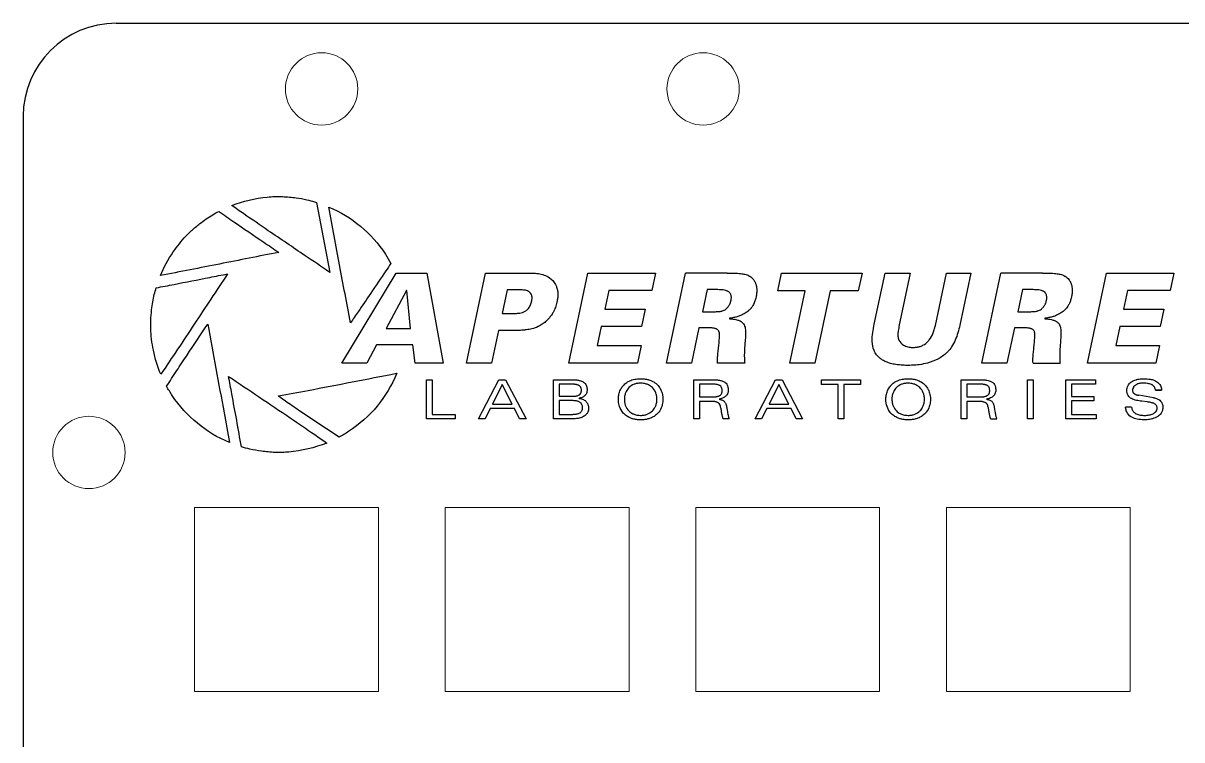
# Model space of a CAD drawing. Header units: inches. Extents: x 0.6 to 13.3, y 0.6 to 15.2.
# Drawn here: x 0.629 to 4.097, y 13.088 to 15.233 of the extents above; entities that cross this region are included whole.
import ezdxf

# ---------------------------------------------------------------- set-up
doc = ezdxf.new("R2010")
doc.units = ezdxf.units.IN
doc.header["$MEASUREMENT"] = 0
for name, color, linetype in [('Layer 1', 10, 'Continuous'), ('Layer_1', 10, 'Continuous'), ('numpad_plate', 10, 'Continuous')]:
    doc.layers.add(name, color=color, linetype=linetype)

msp = doc.modelspace()

# ---------------------------------------------------------------- linework, layer by layer
at = {"color": 7}
for p, q in [((1.5068, 14.6958), (1.5466, 14.487)), ((1.5435, 14.6825), (1.5435, 14.6825)), ((1.1167, 14.596), (1.1328, 14.6119)), ((1.1167, 14.596), (1.1167, 14.596)), ((1.5828, 14.2157), (1.746, 14.4848)), ((1.746, 14.4848), (1.746, 14.4848)), ((1.746, 14.4848), (1.837, 14.4848)), ((1.837, 14.4848), (1.8862, 14.2157)), ((1.9561, 14.2157), (2.0131, 14.4848)), ((2.0131, 14.4848), (2.0131, 14.4848)), ((2.0131, 14.4848), (2.1369, 14.4848)), ((2.2623, 14.2157), (2.3193, 14.4841)), ((2.3193, 14.4841), (2.3193, 14.4841)), ((2.3193, 14.4841), (2.5213, 14.4841)), ((2.5213, 14.4841), (2.5105, 14.4326)), ((2.5544, 14.2157), (2.6114, 14.4848)), ((2.6114, 14.4848), (2.6114, 14.4848)), ((2.7359, 14.4848), (2.6114, 14.4848)), ((2.8874, 14.4315), (2.8986, 14.4848)), ((2.8986, 14.4848), (3.1398, 14.4848)), ((3.1398, 14.4848), (3.1286, 14.4315)), ((3.1761, 14.3316), (3.2089, 14.4848)), ((3.2089, 14.4848), (3.2842, 14.4848)), ((3.2842, 14.4848), (3.2503, 14.3249)), ((3.2842, 14.4848), (3.2842, 14.4848)), ((3.3591, 14.3275), (3.3923, 14.4848)), ((3.3923, 14.4848), (3.465, 14.4848)), ((3.465, 14.4848), (3.4322, 14.329)), ((3.4983, 14.2157), (3.5554, 14.4848)), ((3.5554, 14.4848), (3.5554, 14.4848)), ((3.6799, 14.4848), (3.5554, 14.4848)), ((3.814, 14.2157), (3.871, 14.4841)), ((3.871, 14.4841), (3.871, 14.4841)), ((3.871, 14.4841), (4.073, 14.4841)), ((4.073, 14.4841), (4.0622, 14.4326)), ((1.7762, 14.4323), (1.7151, 14.3193)), ((1.7773, 14.4323), (1.7762, 14.4323)), ((1.7882, 14.3193), (1.7773, 14.4323)), ((2.0776, 14.4349), (2.0627, 14.364)), ((2.1104, 14.4349), (2.0776, 14.4349)), ((2.3823, 14.4326), (2.3704, 14.3767)), ((2.5105, 14.4326), (2.3823, 14.4326)), ((2.6759, 14.4352), (2.6621, 14.3693)), ((2.7039, 14.4352), (2.6759, 14.4352)), ((2.9694, 14.4315), (2.8874, 14.4315)), ((2.9236, 14.2157), (2.9694, 14.4315)), ((2.9694, 14.4315), (2.9694, 14.4315)), ((3.0447, 14.4315), (2.9988, 14.2157)), ((3.1286, 14.4315), (3.0447, 14.4315)), ((3.6198, 14.4352), (3.6061, 14.3693)), ((3.6478, 14.4352), (3.6198, 14.4352)), ((3.9339, 14.4326), (3.922, 14.3767)), ((4.0622, 14.4326), (3.9339, 14.4326)), ((2.0627, 14.364), (2.0627, 14.364)), ((2.0627, 14.364), (2.0959, 14.364)), ((2.3704, 14.3767), (2.4911, 14.3767)), ((2.4911, 14.3767), (2.48, 14.3253)), ((2.6621, 14.3693), (2.6621, 14.3693)), ((2.6621, 14.3693), (2.6901, 14.3693)), ((3.6061, 14.3693), (3.6061, 14.3693)), ((3.6061, 14.3693), (3.634, 14.3693)), ((3.922, 14.3767), (4.0428, 14.3767)), ((4.0428, 14.3767), (4.0316, 14.3253)), ((1.0108, 14.3196), (1.0108, 14.3423)), ((1.1814, 14.3321), (1.1814, 14.3321)), ((2.3592, 14.3253), (2.3473, 14.2679)), ((2.48, 14.3253), (2.3592, 14.3253)), ((2.743, 14.3495), (2.7426, 14.348)), ((3.6869, 14.3495), (3.6865, 14.348)), ((3.9109, 14.3253), (3.8989, 14.2679)), ((4.0316, 14.3253), (3.9109, 14.3253)), ((1.0108, 14.3196), (1.0108, 14.3196)), ((1.7151, 14.3193), (1.7882, 14.3193)), ((1.7882, 14.3193), (1.7882, 14.3193)), ((2.0515, 14.3126), (2.031, 14.2157)), ((2.1, 14.313), (2.0515, 14.3126)), ((2.6517, 14.3208), (2.6293, 14.2157)), ((2.683, 14.3208), (2.6517, 14.3208)), ((3.5956, 14.3208), (3.5732, 14.2157)), ((3.6269, 14.3208), (3.5956, 14.3208)), ((1.6871, 14.2697), (1.6573, 14.2157)), ((1.7949, 14.2697), (1.6871, 14.2697)), ((1.802, 14.2157), (1.7949, 14.2697)), ((2.3473, 14.2679), (2.4785, 14.2679)), ((2.4785, 14.2679), (2.4673, 14.2157)), ((3.8989, 14.2679), (4.0301, 14.2679)), ((4.0301, 14.2679), (4.019, 14.2157)), ((1.6573, 14.2157), (1.5828, 14.2157)), ((1.7461, 14.185), (1.7461, 14.185)), ((1.7461, 14.185), (1.7477, 14.185)), ((1.8862, 14.2157), (1.802, 14.2157)), ((2.031, 14.2157), (1.9561, 14.2157)), ((2.4673, 14.2157), (2.2623, 14.2157)), ((2.6293, 14.2157), (2.5544, 14.2157)), ((2.7885, 14.2157), (2.7076, 14.2157)), ((2.9988, 14.2157), (2.9236, 14.2157)), ((3.5732, 14.2157), (3.4983, 14.2157)), ((3.6515, 14.2157), (3.7324, 14.2157)), ((4.019, 14.2157), (3.814, 14.2157)), ((1.8365, 14.1656), (1.8365, 14.1656)), ((1.8365, 14.0488), (1.8365, 14.1656)), ((1.8365, 14.1656), (1.8535, 14.1656)), ((1.8535, 14.1656), (1.8535, 14.0621)), ((1.9923, 14.0488), (2.0532, 14.1656)), ((2.0632, 14.1513), (2.0335, 14.0925)), ((2.0532, 14.1656), (2.0732, 14.1656)), ((2.0928, 14.0925), (2.0632, 14.1513)), ((2.0732, 14.1656), (2.1341, 14.0488)), ((2.2161, 14.1656), (2.2161, 14.1656)), ((2.2161, 14.0489), (2.2161, 14.1656)), ((2.2161, 14.1656), (2.2721, 14.1656)), ((2.2332, 14.1523), (2.2332, 14.1164)), ((2.2711, 14.1523), (2.2332, 14.1523)), ((2.6361, 14.1656), (2.6944, 14.1656)), ((2.6361, 14.0488), (2.6361, 14.1656)), ((2.6532, 14.1523), (2.6532, 14.1141)), ((2.6924, 14.1523), (2.6532, 14.1523)), ((2.8202, 14.0488), (2.8811, 14.1656)), ((2.8911, 14.1513), (2.8614, 14.0925)), ((2.8811, 14.1656), (2.9011, 14.1656)), ((2.9206, 14.0925), (2.8911, 14.1513)), ((2.9011, 14.1656), (2.962, 14.0488)), ((3.018, 14.1656), (3.1356, 14.1656)), ((3.018, 14.1513), (3.018, 14.1656)), ((3.0683, 14.1513), (3.018, 14.1513)), ((3.0682, 14.1513), (3.0682, 14.1513)), ((3.0683, 14.0488), (3.0683, 14.1513)), ((3.0853, 14.1513), (3.0853, 14.0488)), ((3.1356, 14.1513), (3.0853, 14.1513)), ((3.1356, 14.1656), (3.1356, 14.1513)), ((3.4367, 14.1656), (3.495, 14.1656)), ((3.4367, 14.0488), (3.4367, 14.1656)), ((3.4538, 14.1523), (3.4538, 14.1141)), ((3.4931, 14.1523), (3.4538, 14.1523)), ((3.6346, 14.1656), (3.6346, 14.1656)), ((3.6346, 14.0488), (3.6346, 14.1656)), ((3.6346, 14.1656), (3.6516, 14.1656)), ((3.6516, 14.1656), (3.6516, 14.0488)), ((3.7494, 14.1656), (3.7494, 14.1656)), ((3.7494, 14.0488), (3.7494, 14.1656)), ((3.7494, 14.1656), (3.838, 14.1656)), ((3.7664, 14.1523), (3.7664, 14.1154)), ((3.838, 14.1523), (3.7664, 14.1523)), ((3.838, 14.1656), (3.838, 14.1523)), ((2.2332, 14.1164), (2.2332, 14.1164)), ((2.2332, 14.1164), (2.2768, 14.1164)), ((2.6532, 14.1142), (2.6532, 14.1142)), ((2.6532, 14.1141), (2.6532, 14.1142)), ((2.6532, 14.1142), (2.6921, 14.1142)), ((2.6532, 14.1141), (2.6532, 14.1141)), ((3.4538, 14.1142), (3.4538, 14.1142)), ((3.4538, 14.1141), (3.4538, 14.1142)), ((3.4538, 14.1142), (3.4927, 14.1142)), ((3.4538, 14.1141), (3.4538, 14.1141)), ((3.7664, 14.1154), (3.8334, 14.1154)), ((3.8334, 14.1154), (3.8334, 14.1022)), ((4.0119, 14.1116), (3.9677, 14.119)), ((4.0181, 14.1345), (4.0362, 14.1345)), ((4.0181, 14.1345), (4.0181, 14.1345)), ((4.0181, 14.1345), (4.0181, 14.1345)), ((4.0362, 14.1345), (4.0181, 14.1345)), ((2.0266, 14.0792), (2.0114, 14.0488)), ((2.0993, 14.0792), (2.0266, 14.0792)), ((2.0335, 14.0925), (2.0928, 14.0925)), ((2.0928, 14.0925), (2.0928, 14.0925)), ((2.0993, 14.0792), (2.0993, 14.0792)), ((2.1146, 14.0488), (2.0993, 14.0792)), ((2.2332, 14.1031), (2.2332, 14.0621)), ((2.2731, 14.1031), (2.2332, 14.1031)), ((2.2933, 14.1098), (2.2933, 14.1103)), ((2.4105, 14.1072), (2.4105, 14.1072)), ((2.4286, 14.1072), (2.4286, 14.1072)), ((2.6531, 14.1009), (2.6531, 14.0488)), ((2.6862, 14.1009), (2.6531, 14.1009)), ((2.7121, 14.1072), (2.7121, 14.1075)), ((2.8545, 14.0792), (2.8392, 14.0488)), ((2.9272, 14.0792), (2.8545, 14.0792)), ((2.8614, 14.0925), (2.9206, 14.0925)), ((2.9206, 14.0925), (2.9206, 14.0925)), ((2.9272, 14.0792), (2.9272, 14.0792)), ((2.9425, 14.0488), (2.9272, 14.0792)), ((3.2111, 14.1072), (3.2111, 14.1072)), ((3.2292, 14.1072), (3.2292, 14.1072)), ((3.4537, 14.1009), (3.4537, 14.0488)), ((3.4867, 14.1009), (3.4537, 14.1009)), ((3.5127, 14.1072), (3.5127, 14.1075)), ((3.7664, 14.1022), (3.7664, 14.0621)), ((3.8334, 14.1022), (3.7664, 14.1022)), ((3.9464, 14.0838), (3.9284, 14.0838)), ((3.9942, 14.0991), (3.9775, 14.1011)), ((1.9218, 14.0488), (1.8365, 14.0488)), ((1.8535, 14.0621), (1.9218, 14.0621)), ((1.9218, 14.0621), (1.9218, 14.0488)), ((2.0114, 14.0488), (1.9923, 14.0488)), ((2.1341, 14.0488), (2.1146, 14.0488)), ((2.2762, 14.0489), (2.2161, 14.0489)), ((2.2332, 14.0621), (2.2332, 14.0621)), ((2.2332, 14.0621), (2.274, 14.0621)), ((2.6532, 14.0488), (2.6361, 14.0488)), ((2.6531, 14.0488), (2.6532, 14.0488)), ((2.6532, 14.0488), (2.6532, 14.0488)), ((2.7421, 14.0489), (2.7241, 14.0489)), ((2.8392, 14.0488), (2.8202, 14.0488)), ((2.962, 14.0488), (2.9425, 14.0488)), ((3.0853, 14.0488), (3.0683, 14.0488)), ((3.4538, 14.0488), (3.4367, 14.0488)), ((3.4537, 14.0488), (3.4538, 14.0488)), ((3.4538, 14.0488), (3.4538, 14.0488)), ((3.5247, 14.0489), (3.5427, 14.0489)), ((3.6516, 14.0488), (3.6346, 14.0488)), ((3.84, 14.0488), (3.7494, 14.0488)), ((3.7664, 14.0621), (3.84, 14.0621)), ((3.84, 14.0621), (3.84, 14.0488)), ((1.3824, 13.948), (1.3824, 13.948)), ((1.4051, 13.948), (1.3824, 13.948))]:
    msp.add_line(p, q, dxfattribs=at)
for points in [[(1.2533, 14.6872, -0.067703), (1.3597, 14.7122, -0.012487), (1.3824, 14.7138)], [(1.4051, 14.7138, -0.006046), (1.4259, 14.7122, -0.008931), (1.446, 14.7099, -0.023001), (1.4779, 14.7044, -0.027411), (1.5013, 14.6978, -0.008376), (1.5068, 14.6958)], [(1.1328, 14.6119, -0.013893), (1.1584, 14.6331, -0.030476), (1.1966, 14.6596, -0.018357), (1.2145, 14.6695)], [(1.2145, 14.6695, 0.001585), (1.2594, 14.6386, 0.000706), (1.3492, 14.5774, -0.000476), (1.3941, 14.5468)], [(1.5466, 14.487, 0.001338), (1.4732, 14.5369, -0.000848), (1.3628, 14.6116, -0.002235), (1.2897, 14.6619, -0.001477), (1.2533, 14.6872)], [(1.6085, 14.336, 0.001461), (1.5924, 14.4228, 0.000244), (1.5597, 14.5958, -0.001221), (1.5435, 14.6825)], [(1.5435, 14.6825, -0.15207), (1.7131, 14.5413, -0.019338), (1.7297, 14.5136)], [(1.0402, 14.4775, -0.055914), (1.0783, 14.5479, -0.034524), (1.1167, 14.596)], [(1.3941, 14.5468, 0.000675), (1.2171, 14.5119, -0.001664), (1.0402, 14.4775)], [(1.7297, 14.5136, 0.002257), (1.7145, 14.4914, 0.002192), (1.6695, 14.4244, -0.004044), (1.6317, 14.3688, -0.004733), (1.6085, 14.336)], [(1.0273, 14.4408, 0.001553), (1.0808, 14.451, 0.00067), (1.1874, 14.4719, -0.000484), (1.2408, 14.4823)], [(1.2408, 14.4823, 0.000682), (1.1412, 14.3319, -0.001673), (1.0413, 14.1819)], [(2.1369, 14.4848, -0.004697), (2.1513, 14.4847, -0.000574), (2.1535, 14.4846)], [(2.1535, 14.4846, -0.030527), (2.1712, 14.4831)], [(2.1712, 14.4831, -0.043652), (2.1885, 14.479)], [(2.1885, 14.479, -0.072334), (2.2043, 14.471)], [(2.2043, 14.471, -0.119511), (2.222, 14.4511, -0.036302), (2.2258, 14.4425)], [(2.7359, 14.4848, -0.004223), (2.7489, 14.4847, -0.005361), (2.7603, 14.4844, -0.004482), (2.7671, 14.4841)], [(2.7671, 14.4841, -0.01239), (2.7762, 14.4833, -0.012761), (2.7829, 14.4824, -0.015518), (2.7889, 14.4813)], [(2.7889, 14.4813, -0.032279), (2.7962, 14.4791, -0.042894), (2.8028, 14.476, -0.009616), (2.804, 14.4753)], [(2.804, 14.4753, -0.091895), (2.8146, 14.4654)], [(2.8146, 14.4654, -0.027279), (2.8165, 14.463, -0.019485), (2.818, 14.4606, -0.01699), (2.8194, 14.458)], [(3.6799, 14.4848, -0.004228), (3.6928, 14.4847, -0.005364), (3.7042, 14.4844, -0.004468), (3.711, 14.4841)], [(3.711, 14.4841, -0.012384), (3.7201, 14.4833, -0.012773), (3.7268, 14.4824, -0.015568), (3.7328, 14.4813)], [(3.7328, 14.4813, -0.032411), (3.7401, 14.4791, -0.042895), (3.7467, 14.476, -0.009567), (3.7479, 14.4753)], [(3.7479, 14.4753, -0.091403), (3.7585, 14.4654)], [(3.7585, 14.4654, -0.023207), (3.7601, 14.4634, -0.019968), (3.7616, 14.4611, -0.016896), (3.7631, 14.4585, -0.003099), (3.7634, 14.458)], [(1.0108, 14.3423, -0.013961), (1.0137, 14.3753, -0.030392), (1.0217, 14.4212, -0.018244), (1.0273, 14.4408)], [(2.127, 14.4341, 0.022008), (2.1104, 14.4349)], [(2.1415, 14.4298, 0.055719), (2.1353, 14.4325, 0.041574), (2.129, 14.4339, 0.011499), (2.127, 14.4341)], [(2.1506, 14.4194, 0.061975), (2.1477, 14.4245, 0.099789), (2.1415, 14.4298)], [(2.2258, 14.4425, -0.048965), (2.2285, 14.4317, -0.03686), (2.2293, 14.4209, -0.030694), (2.2286, 14.4091, -0.02278), (2.2267, 14.398)], [(2.7208, 14.4347, 0.01604), (2.7039, 14.4352)], [(2.7365, 14.4311, 0.05141), (2.7281, 14.4337, 0.035117), (2.7208, 14.4347)], [(2.7467, 14.4213, 0.057838), (2.744, 14.4255, 0.104247), (2.7377, 14.4305, 0.016241), (2.7365, 14.4311)], [(2.8194, 14.458, -0.021224), (2.8208, 14.455, -0.018215), (2.8219, 14.4517, -0.015724), (2.823, 14.448, -0.002931), (2.8232, 14.4472)], [(2.8247, 14.4323, -0.015787), (2.8245, 14.428, -0.016839), (2.8239, 14.4222, -0.014088), (2.8229, 14.4159, -0.00496), (2.8224, 14.4133)], [(2.8232, 14.4472, -0.021284), (2.824, 14.443, -0.018058), (2.8244, 14.4384, -0.015395), (2.8247, 14.4333, -0.00285), (2.8247, 14.4323)], [(3.6648, 14.4347, 0.016066), (3.6478, 14.4352)], [(3.6804, 14.4311, 0.048951), (3.6726, 14.4336, 0.037659), (3.6648, 14.4347)], [(3.6907, 14.4213, 0.070108), (3.6874, 14.4262, 0.092038), (3.6817, 14.4305, 0.016127), (3.6804, 14.4311)], [(3.7634, 14.458, -0.020838), (3.7647, 14.455, -0.018172), (3.7659, 14.4517, -0.015972), (3.7669, 14.448, -0.003007), (3.7671, 14.4472)], [(3.7686, 14.4323, -0.019224), (3.7684, 14.4269, -0.016301), (3.7677, 14.421, -0.013964), (3.7666, 14.4146, -0.002597), (3.7663, 14.4133)], [(3.7671, 14.4472, -0.021079), (3.7679, 14.443, -0.017941), (3.7684, 14.4384, -0.01535), (3.7686, 14.4333, -0.002847), (3.7686, 14.4323)], [(2.1417, 14.3793, 0.043186), (2.145, 14.384, 0.035903), (2.1478, 14.3896, 0.029191), (2.15, 14.3962, 0.0139), (2.151, 14.4002)], [(2.151, 14.4002, 0.020957), (2.1519, 14.4053, 0.026625), (2.1522, 14.4099, 0.028867), (2.1521, 14.4135, 0.035338), (2.1516, 14.4166, 0.041162), (2.1506, 14.4194)], [(2.2267, 14.398, -0.034461), (2.2223, 14.3823, -0.047743), (2.2153, 14.3672)], [(2.7402, 14.3857, 0.023498), (2.7427, 14.3895, 0.02725), (2.7446, 14.3933, 0.008484), (2.7451, 14.3944)], [(2.7451, 14.3944, 0.011314), (2.7462, 14.3975, 0.012019), (2.7469, 14.3999, 0.014886), (2.7475, 14.4021)], [(2.7475, 14.4021, 0.022954), (2.7483, 14.4072, 0.02458), (2.7486, 14.4112, 0.030005), (2.7485, 14.4148, 0.036295), (2.7479, 14.418, 0.04966), (2.7467, 14.4213)], [(2.8162, 14.3941, -0.021226), (2.8127, 14.3874, -0.027963), (2.8083, 14.3808, -0.003733), (2.8077, 14.3801)], [(2.8224, 14.4133, -0.016885), (2.8208, 14.4066, -0.03855), (2.8172, 14.3961, -0.0098), (2.8162, 14.3941)], [(3.6841, 14.3857, 0.023414), (3.6866, 14.3895, 0.023578), (3.6883, 14.3928, 0.012839), (3.689, 14.3944)], [(3.689, 14.3944, 0.014057), (3.6903, 14.398, 0.015027), (3.6911, 14.4008, 0.008558), (3.6914, 14.4021)], [(3.6914, 14.4021, 0.022826), (3.6923, 14.4072, 0.024553), (3.6926, 14.4112, 0.030087), (3.6924, 14.4148, 0.036514), (3.6919, 14.418, 0.050072), (3.6907, 14.4213)], [(3.7602, 14.3941, -0.027637), (3.7555, 14.3857, -0.024013), (3.7516, 14.3801)], [(3.7663, 14.4133, -0.016741), (3.7648, 14.4066, -0.038115), (3.7611, 14.3961, -0.00968), (3.7602, 14.3941)], [(2.0959, 14.364, 0.009041), (2.103, 14.3642, 0.005778), (2.109, 14.3645, 0.001803), (2.1111, 14.3646)], [(2.1111, 14.3646, 0.085481), (2.1275, 14.3685)], [(2.1275, 14.3685, 0.069571), (2.1359, 14.3736, 0.046946), (2.1417, 14.3793)], [(2.2153, 14.3672, -0.023202), (2.2085, 14.3567, -0.02743), (2.2012, 14.3478, -0.008741), (2.1991, 14.3456)], [(2.6901, 14.3693, 0.002293), (2.701, 14.3693, 0.002779), (2.7075, 14.3694, 0.001196), (2.7093, 14.3694)], [(2.7093, 14.3694, 0.03232), (2.7154, 14.37, 0.04), (2.7207, 14.3713, 0.00595), (2.7214, 14.3715)], [(2.7214, 14.3715, 0.044832), (2.7268, 14.3735, 0.066646), (2.7326, 14.3773)], [(2.7326, 14.3773, 0.036247), (2.7376, 14.3824, 0.023392), (2.7402, 14.3857)], [(2.787, 14.3633, -0.025416), (2.7756, 14.3576, -0.030409), (2.766, 14.354, -0.021245), (2.7607, 14.3527)], [(2.7978, 14.3702, -0.038844), (2.787, 14.3633)], [(2.8077, 14.3801, -0.055452), (2.7994, 14.3715, -0.011527), (2.7978, 14.3702)], [(3.634, 14.3693, 0.002294), (3.645, 14.3693, 0.00279), (3.6514, 14.3694, 0.001205), (3.6532, 14.3694)], [(3.6532, 14.3694, 0.03231), (3.6593, 14.37, 0.03997), (3.6647, 14.3713, 0.005908), (3.6653, 14.3715)], [(3.6653, 14.3715, 0.044777), (3.6708, 14.3735, 0.066744), (3.6765, 14.3773)], [(3.6765, 14.3773, 0.048656), (3.6829, 14.384, 0.011605), (3.6841, 14.3857)], [(3.7309, 14.3633, -0.027629), (3.7187, 14.3572, -0.031127), (3.7091, 14.3538, -0.01837), (3.7046, 14.3527)], [(3.7417, 14.3702, -0.038967), (3.7309, 14.3633)], [(3.7516, 14.3801, -0.053411), (3.7437, 14.3717, -0.013822), (3.7417, 14.3702)], [(1.0585, 14.1459, -0.003131), (1.0889, 14.1928, -0.001785), (1.1196, 14.2394, -0.000855), (1.1814, 14.3321)], [(1.1814, 14.3321, -0.002053), (1.2303, 14.0666, -0.000504), (1.2463, 13.9777)], [(2.1704, 14.3245, -0.062104), (2.1514, 14.3178)], [(2.1827, 14.3318, -0.007636), (2.1765, 14.3279, -0.008589), (2.1729, 14.3258, -0.009597), (2.1704, 14.3245)], [(2.1991, 14.3456, -0.017345), (2.1928, 14.3395, -0.017658), (2.1877, 14.3353, -0.021169), (2.1827, 14.3318)], [(2.7426, 14.348, -0.018994), (2.7538, 14.3472, -0.023149), (2.7624, 14.3458, -0.023982), (2.7681, 14.3444, -0.025567), (2.7722, 14.3428)], [(2.7607, 14.3527, -0.002881), (2.7552, 14.3516, -0.006201), (2.7483, 14.3503, -0.008221), (2.7438, 14.3496, -0.002137), (2.743, 14.3495)], [(2.7722, 14.3428, -0.040882), (2.7775, 14.34, -0.065503), (2.7831, 14.3352, -0.065279), (2.7868, 14.3299)], [(2.7868, 14.3299, -0.054306), (2.7896, 14.3225, -0.039328), (2.7908, 14.3154, -0.024803), (2.7911, 14.3096)], [(3.1717, 14.3072, -0.007272), (3.1761, 14.3316)], [(3.2503, 14.3249, 0.022952), (3.2475, 14.3075, 0.005937), (3.2471, 14.3035)], [(3.3528, 14.3061, 0.016744), (3.3568, 14.3185, 0.015049), (3.3591, 14.3275)], [(3.4322, 14.329, -0.02304), (3.4266, 14.3064)], [(3.6865, 14.348, -0.018998), (3.6978, 14.3472, -0.023104), (3.7063, 14.3458, -0.023873), (3.712, 14.3444, -0.025389), (3.7162, 14.3428)], [(3.7046, 14.3527, -0.002921), (3.6991, 14.3516, -0.006183), (3.6922, 14.3503, -0.00812), (3.6877, 14.3496, -0.002109), (3.6869, 14.3495)], [(3.7162, 14.3428, -0.041021), (3.7215, 14.34, -0.07115), (3.7274, 14.3348, -0.058883), (3.7307, 14.3299)], [(3.7307, 14.3299, -0.05036), (3.7333, 14.3232, -0.039905), (3.7347, 14.3161, -0.027938), (3.735, 14.3096)], [(1.0413, 14.1819, -0.052832), (1.0189, 14.2541, -0.037449), (1.0108, 14.3196)], [(2.1139, 14.3132, -0.003358), (2.1045, 14.313, -0.002431), (2.1, 14.313)], [(2.1318, 14.3145, -0.011627), (2.1215, 14.3135, -0.011646), (2.1139, 14.3132)], [(2.1514, 14.3178, -0.020222), (2.1354, 14.3149, -0.005236), (2.1318, 14.3145)], [(2.7021, 14.3184, 0.029858), (2.699, 14.3193, 0.022296), (2.6953, 14.32, 0.019021), (2.6903, 14.3206, 0.014535), (2.6845, 14.3208, 0.003212), (2.683, 14.3208)], [(2.7111, 14.3107, 0.108538), (2.7077, 14.3153, 0.048006), (2.7052, 14.317, 0.036225), (2.7025, 14.3182, 0.004758), (2.7021, 14.3184)], [(2.7131, 14.2971, 0.024305), (2.7131, 14.3016, 0.030833), (2.7127, 14.3056, 0.038798), (2.7118, 14.309, 0.025023), (2.7111, 14.3107)], [(2.7117, 14.2764, 0.003237), (2.7124, 14.2851, 0.004381), (2.7129, 14.2927, 0.003977), (2.7131, 14.2971)], [(2.7911, 14.3096, -0.011397), (2.7907, 14.295, -0.004923), (2.7902, 14.2859, -0.001823), (2.7899, 14.282)], [(3.17, 14.2801, -0.052671), (3.1717, 14.3072)], [(3.2471, 14.3035, 0.041965), (3.2471, 14.2964, 0.092893), (3.2503, 14.2843)], [(3.3411, 14.2848, 0.078631), (3.3528, 14.3061)], [(3.4266, 14.3064, -0.0302), (3.4186, 14.2843)], [(3.6461, 14.3184, 0.02959), (3.6429, 14.3193, 0.022231), (3.6392, 14.32, 0.019016), (3.6342, 14.3206, 0.014523), (3.6284, 14.3208, 0.003205), (3.6269, 14.3208)], [(3.655, 14.3107, 0.108552), (3.6516, 14.3153, 0.047614), (3.6491, 14.317, 0.035957), (3.6465, 14.3182, 0.004731), (3.6461, 14.3184)], [(3.6571, 14.2971, 0.024423), (3.6571, 14.3016, 0.030744), (3.6566, 14.3056, 0.03844), (3.6557, 14.309, 0.02471), (3.655, 14.3107)], [(3.6556, 14.2764, 0.003102), (3.6563, 14.2851, 0.004274), (3.6569, 14.2927, 0.00393), (3.6571, 14.2971)], [(3.735, 14.3096, -0.011257), (3.7346, 14.295, -0.004906), (3.7341, 14.2859, -0.001823), (3.7339, 14.282)], [(2.7083, 14.2433, -0.001759), (2.7117, 14.2764)], [(2.7886, 14.2668, 0.00339), (2.7881, 14.2581, 0.001109), (2.7879, 14.2537, 0.000858), (2.7877, 14.2492)], [(2.7899, 14.282, 0.004942), (2.7894, 14.2767, 0.005462), (2.7888, 14.2689, 0.001268), (2.7886, 14.2668)], [(3.1756, 14.2535, -0.083868), (3.17, 14.2801)], [(3.1927, 14.2306, -0.05113), (3.1835, 14.2399, -0.075312), (3.1756, 14.2535)], [(3.2503, 14.2843, 0.155458), (3.264, 14.2691, 0.020327), (3.2667, 14.2677)], [(3.2667, 14.2677, 0.070552), (3.2809, 14.2632, 0.043133), (3.2917, 14.2623)], [(3.2917, 14.2623, 0.030672), (3.3023, 14.2629, 0.037401), (3.3117, 14.2647, 0.049038), (3.3207, 14.2682, 0.004798), (3.3215, 14.2686)], [(3.3215, 14.2686, 0.089302), (3.3386, 14.2818, 0.017192), (3.3411, 14.2848)], [(3.4078, 14.2639, -0.047254), (3.3967, 14.2498, -0.011559), (3.3938, 14.247)], [(3.4186, 14.2843, -0.041749), (3.4078, 14.2639)], [(3.6523, 14.2433, -0.001517), (3.6538, 14.2592, -0.000643), (3.6556, 14.2764)], [(3.7326, 14.2668, 0.004383), (3.7319, 14.2559, 0.001836), (3.7316, 14.2492)], [(3.7339, 14.282, 0.006174), (3.7332, 14.2749, 0.0056), (3.7326, 14.2668)], [(2.7076, 14.2157, -0.016697), (2.7073, 14.2253, -0.016283), (2.7078, 14.2376, -0.006163), (2.7083, 14.2433)], [(2.7877, 14.2492, 0.015965), (2.7875, 14.2315)], [(2.7875, 14.2315, 0.010093), (2.7879, 14.2222, 0.01014), (2.7885, 14.2157)], [(3.2253, 14.2146, -0.028145), (3.2122, 14.2191, -0.035087), (3.2011, 14.2247, -0.038307), (3.1927, 14.2306)], [(3.3666, 14.2274, -0.054387), (3.336, 14.2157)], [(3.3938, 14.247, -0.074679), (3.3666, 14.2274)], [(3.6515, 14.2157, -0.014575), (3.6513, 14.2237, -0.014503), (3.6515, 14.234, -0.010372), (3.6523, 14.2433)], [(3.7316, 14.2492, 0.016275), (3.7315, 14.2315)], [(3.7315, 14.2315, 0.010553), (3.7318, 14.2222, 0.010852), (3.7324, 14.2157)], [(1.3933, 14.117, 0.001339), (1.4819, 14.1337, 0.001132), (1.7461, 14.185)], [(1.7477, 14.185, -0.150447), (1.6031, 14.0106, -0.019159), (1.5748, 13.9934)], [(3.2775, 14.2086, -0.012916), (3.2624, 14.209, -0.026972), (3.2407, 14.2112, -0.030014), (3.2253, 14.2146)], [(3.3053, 14.2101, -0.014117), (3.2874, 14.2088, -0.009958), (3.2775, 14.2086)], [(3.336, 14.2157, -0.031425), (3.311, 14.2107, -0.007786), (3.3053, 14.2101)], [(1.2439, 14.1756, -0.001241), (1.4284, 14.0516, -0.002484), (1.5017, 14.0015, -0.001576), (1.538, 13.9762)], [(1.2823, 13.9652, 0.002535), (1.2682, 14.0445, 0.001196), (1.2537, 14.1232, 0.000292), (1.2439, 14.1756)], [(2.2854, 14.151, 0.015078), (2.2832, 14.1514, 0.01267), (2.2807, 14.1518, 0.010739), (2.2781, 14.1521, 0.011792), (2.2742, 14.1523, 0.007726), (2.2711, 14.1523)], [(2.2721, 14.1656, -0.012388), (2.2793, 14.1654, -0.01502), (2.2858, 14.1649, -0.014629), (2.2906, 14.1642, -0.008337), (2.2927, 14.1638)], [(2.2941, 14.1473, 0.038058), (2.2922, 14.1486, 0.03094), (2.2898, 14.1497, 0.024958), (2.287, 14.1506, 0.011885), (2.2854, 14.151)], [(2.2927, 14.1638, -0.026757), (2.2982, 14.1623, -0.03329), (2.303, 14.1605, -0.03619), (2.3066, 14.1584)], [(2.3066, 14.1584, -0.072305), (2.3115, 14.154, -0.068226), (2.3144, 14.1491)], [(2.3144, 14.1491, -0.050717), (2.3161, 14.1439, -0.037186), (2.3168, 14.1389, -0.016566), (2.3169, 14.1361)], [(2.4167, 14.1355, -0.049134), (2.4227, 14.1453, -0.015475), (2.4252, 14.1483)], [(2.4252, 14.1483, -0.068353), (2.4355, 14.1575, -0.011723), (2.4377, 14.1589)], [(2.4377, 14.1589, -0.046483), (2.4473, 14.1636, -0.027518), (2.4549, 14.166)], [(2.4574, 14.1519, 0.102915), (2.442, 14.1421)], [(2.4549, 14.166, -0.031613), (2.464, 14.1678, -0.019431), (2.4711, 14.1684, -0.014048), (2.4771, 14.1686)], [(2.4772, 14.1554, 0.046432), (2.4662, 14.1544, 0.045993), (2.4574, 14.1519)], [(2.4771, 14.1686, -0.01728), (2.4847, 14.1684, -0.040158), (2.4975, 14.1665, -0.007102), (2.4994, 14.166)], [(2.4969, 14.1519, 0.057919), (2.4856, 14.1548, 0.035173), (2.4772, 14.1554)], [(2.5123, 14.1421, 0.084386), (2.5002, 14.1505, 0.018255), (2.4969, 14.1519)], [(2.4994, 14.166, -0.040265), (2.5101, 14.1623, -0.032191), (2.5165, 14.1589)], [(2.5165, 14.1589, -0.078799), (2.5291, 14.1483)], [(2.5291, 14.1483, -0.065106), (2.5375, 14.1355)], [(2.7146, 14.1481, 0.037848), (2.7123, 14.1493, 0.030108), (2.7096, 14.1503, 0.023868), (2.7065, 14.1511, 0.019054), (2.7029, 14.1517, 0.017908), (2.698, 14.1522, 0.014677), (2.6924, 14.1523)], [(2.6944, 14.1656, -0.010861), (2.701, 14.1654, -0.009589), (2.7055, 14.1651, -0.011249), (2.7096, 14.1647, -0.026873), (2.7163, 14.1635, -0.002836), (2.7169, 14.1634)], [(2.7212, 14.1332, 0.026215), (2.721, 14.1364, 0.031514), (2.7205, 14.1393, 0.091129), (2.7183, 14.1444, 0.103881), (2.7146, 14.1481)], [(2.7169, 14.1634, -0.029589), (2.7224, 14.1617, -0.037579), (2.727, 14.1595, -0.041712), (2.7305, 14.1572)], [(2.7305, 14.1572, -0.073266), (2.7348, 14.1524, -0.068709), (2.7373, 14.1474)], [(3.2174, 14.1355, -0.056338), (3.2245, 14.1468, -0.007686), (3.2258, 14.1483)], [(3.2258, 14.1483, -0.068231), (3.2361, 14.1575, -0.011691), (3.2384, 14.1589)], [(3.2384, 14.1589, -0.046373), (3.248, 14.1636, -0.027199), (3.2555, 14.166)], [(3.258, 14.1519, 0.102593), (3.2426, 14.1421)], [(3.2555, 14.166, -0.031484), (3.2646, 14.1678, -0.019447), (3.2717, 14.1684, -0.014061), (3.2778, 14.1686)], [(3.2778, 14.1554, 0.046426), (3.2668, 14.1544, 0.045984), (3.258, 14.1519)], [(3.2778, 14.1686, -0.017277), (3.2853, 14.1684, -0.042589), (3.2988, 14.1663, -0.004774), (3.3, 14.166)], [(3.2975, 14.1519, 0.057731), (3.2862, 14.1548, 0.035201), (3.2778, 14.1554)], [(3.3129, 14.1421, 0.084386), (3.3008, 14.1505, 0.018255), (3.2975, 14.1519)], [(3.3, 14.166, -0.040152), (3.3108, 14.1623, -0.031967), (3.3171, 14.1589)], [(3.3171, 14.1589, -0.076817), (3.3294, 14.1487, -0.002608), (3.3297, 14.1483)], [(3.3297, 14.1483, -0.051502), (3.3369, 14.138, -0.01232), (3.3382, 14.1355)], [(3.5152, 14.1481, 0.037637), (3.5129, 14.1493, 0.030004), (3.5102, 14.1503, 0.023828), (3.5071, 14.1511, 0.019046), (3.5035, 14.1517, 0.017918), (3.4986, 14.1522, 0.014692), (3.4931, 14.1523)], [(3.495, 14.1656, -0.010863), (3.5016, 14.1654, -0.009584), (3.5061, 14.1651, -0.011243), (3.5102, 14.1647, -0.026877), (3.5169, 14.1635, -0.00284), (3.5175, 14.1634)], [(3.5218, 14.1332, 0.026215), (3.5216, 14.1364, 0.031514), (3.5211, 14.1393, 0.091129), (3.5189, 14.1444, 0.103881), (3.5152, 14.1481)], [(3.5175, 14.1634, -0.029494), (3.523, 14.1617, -0.034009), (3.5272, 14.1597, -0.046091), (3.5311, 14.1572)], [(3.5311, 14.1572, -0.082856), (3.5359, 14.1517, -0.058264), (3.5379, 14.1474)], [(3.9321, 14.1332, -0.053864), (3.9329, 14.1407, -0.067189), (3.9357, 14.1483)], [(3.9357, 14.1483, -0.093687), (3.9427, 14.157, -0.028376), (3.9459, 14.1594)], [(3.9459, 14.1594, -0.047022), (3.9527, 14.1632, -0.034147), (3.9597, 14.1657, -0.009443), (3.9621, 14.1663)], [(3.9584, 14.1496, 0.066301), (3.9536, 14.1455, 0.037805), (3.9517, 14.1429)], [(3.9683, 14.1539, 0.05082), (3.9618, 14.1516, 0.033578), (3.9584, 14.1496)], [(3.9621, 14.1663, -0.022022), (3.9683, 14.1675, -0.019017), (3.9751, 14.1683, -0.016598), (3.9823, 14.1686, -0.003106), (3.9838, 14.1686)], [(3.9804, 14.1554, 0.034066), (3.9734, 14.1549, 0.029197), (3.9683, 14.1539)], [(3.9942, 14.1544, 0.02596), (3.9848, 14.1553, 0.010794), (3.9804, 14.1554)], [(3.9838, 14.1686, -0.042011), (4.0022, 14.1671)], [(4.0058, 14.1511, 0.041475), (4, 14.1532, 0.022609), (3.9958, 14.1541, 0.007461), (3.9942, 14.1544)], [(4.0022, 14.1671, -0.050169), (4.0134, 14.1641, -0.029449), (4.0186, 14.1617)], [(4.0142, 14.1447, 0.091926), (4.008, 14.15, 0.023895), (4.0058, 14.1511)], [(4.0186, 14.1617, -0.119061), (4.0308, 14.1511)], [(4.0308, 14.1511, -0.062815), (4.034, 14.1452, -0.042237), (4.0355, 14.1399, -0.033037), (4.0362, 14.1345)], [(1.2463, 13.9777, -0.147854), (1.0755, 14.1184, -0.018991), (1.0585, 14.1459)], [(1.4145, 14.1013, -0.015152), (1.3961, 14.1148, -0.00194), (1.3933, 14.117)], [(2.2768, 14.1164, 0.023198), (2.2813, 14.1166, 0.028139), (2.2854, 14.1172, 0.033859), (2.289, 14.1182, 0.052309), (2.2929, 14.1201, 0.012823), (2.2937, 14.1206)], [(2.3108, 14.1188, -0.061974), (2.306, 14.1149, -0.038742), (2.3017, 14.1128, -0.032762), (2.2967, 14.1111, -0.017912), (2.2933, 14.1103)], [(2.2937, 14.1206, 0.130807), (2.2981, 14.1257, 0.039243), (2.2989, 14.1279, 0.034654), (2.2995, 14.1303, 0.029731), (2.2998, 14.133, 0.010483), (2.2998, 14.1342)], [(2.2986, 14.1415, 0.089227), (2.2964, 14.1452, 0.049175), (2.2943, 14.1471, 0.003786), (2.2941, 14.1473)], [(2.2998, 14.1342, 0.044119), (2.2995, 14.1383, 0.043951), (2.2986, 14.1415)], [(2.3169, 14.1361, -0.0324), (2.3166, 14.1315, -0.038676), (2.3157, 14.1273, -0.058336), (2.3137, 14.1227, -0.063624), (2.3108, 14.1188)], [(2.4105, 14.1072, -0.035116), (2.4112, 14.1169, -0.01503), (2.412, 14.1214)], [(2.412, 14.1214, -0.063458), (2.4167, 14.1355)], [(2.4321, 14.1269, 0.057102), (2.4292, 14.1163, 0.038827), (2.4286, 14.1072)], [(2.442, 14.1421, 0.083752), (2.4338, 14.1307, 0.021725), (2.4321, 14.1269)], [(2.5222, 14.1269, 0.105049), (2.5123, 14.1421)], [(2.5257, 14.1072, 0.047404), (2.5247, 14.1181, 0.047205), (2.5222, 14.1269)], [(2.5375, 14.1355, -0.063394), (2.5423, 14.1214)], [(2.5423, 14.1214, -0.033197), (2.5436, 14.1116, -0.016261), (2.5437, 14.1072)], [(2.6921, 14.1142, 0.015967), (2.6977, 14.1143, 0.019061), (2.7028, 14.1148, 0.006203), (2.7042, 14.1151)], [(2.7042, 14.1151, 0.031633), (2.7084, 14.116, 0.042156), (2.7122, 14.1175, 0.016885), (2.7134, 14.1181)], [(2.7319, 14.1167, -0.079556), (2.7245, 14.1113, -0.04527), (2.7187, 14.109, -0.034347), (2.7129, 14.1076, -0.003967), (2.7121, 14.1075)], [(2.7134, 14.1181, 0.090147), (2.7176, 14.1216, 0.047877), (2.7192, 14.1239)], [(2.7192, 14.1239, 0.043567), (2.7201, 14.1261, 0.036932), (2.7208, 14.1287, 0.030478), (2.7211, 14.1315, 0.014633), (2.7212, 14.1332)], [(2.7392, 14.1347, -0.052143), (2.7386, 14.1289, -0.122407), (2.7336, 14.1186, -0.023774), (2.7319, 14.1167)], [(2.7373, 14.1474, -0.049707), (2.7389, 14.1401, -0.030157), (2.7392, 14.1347)], [(3.2111, 14.1072, -0.041317), (3.2121, 14.1187, -0.009127), (3.2126, 14.1214)], [(3.2126, 14.1214, -0.062834), (3.2174, 14.1355)], [(3.2327, 14.1269, 0.056793), (3.2299, 14.1163, 0.038888), (3.2292, 14.1072)], [(3.2426, 14.1421, 0.084312), (3.2344, 14.1307, 0.021844), (3.2327, 14.1269)], [(3.3228, 14.1269, 0.105704), (3.3129, 14.1421)], [(3.3264, 14.1072, 0.047708), (3.3254, 14.1181, 0.046701), (3.3228, 14.1269)], [(3.3382, 14.1355, -0.063428), (3.3429, 14.1214)], [(3.3429, 14.1214, -0.0302), (3.3442, 14.1124, -0.019582), (3.3444, 14.1072)], [(3.4927, 14.1142, 0.015928), (3.4983, 14.1143, 0.019048), (3.5035, 14.1148, 0.006242), (3.5048, 14.1151)], [(3.5048, 14.1151, 0.031672), (3.509, 14.116, 0.038969), (3.5126, 14.1174, 0.020318), (3.514, 14.1181)], [(3.5325, 14.1167, -0.084765), (3.5245, 14.111, -0.044689), (3.5186, 14.1088, -0.034462), (3.5127, 14.1075)], [(3.514, 14.1181, 0.080095), (3.5179, 14.1212, 0.057081), (3.5198, 14.1239)], [(3.5198, 14.1239, 0.04289), (3.5207, 14.1261, 0.036687), (3.5214, 14.1287, 0.030637), (3.5217, 14.1315, 0.014852), (3.5218, 14.1332)], [(3.5398, 14.1347, -0.052036), (3.5392, 14.1289, -0.123196), (3.5342, 14.1186, -0.02398), (3.5325, 14.1167)], [(3.5379, 14.1474, -0.04989), (3.5395, 14.1401, -0.029985), (3.5398, 14.1347)], [(3.9361, 14.1183, -0.061598), (3.9338, 14.1226, -0.038594), (3.9328, 14.1263, -0.032729), (3.9322, 14.1304, -0.017933), (3.9321, 14.1332)], [(3.9463, 14.1091, -0.11826), (3.9361, 14.1183)], [(3.9517, 14.1429, 0.109772), (3.9493, 14.1366, 0.033669), (3.9492, 14.1342)], [(3.9492, 14.1342, 0.088737), (3.95, 14.1295)], [(3.95, 14.1295, 0.051124), (3.9509, 14.1277, 0.042567), (3.9522, 14.1259, 0.016889), (3.953, 14.1251)], [(3.953, 14.1251, 0.045328), (3.9551, 14.1234, 0.035883), (3.9576, 14.122, 0.012354), (3.9587, 14.1215)], [(3.9587, 14.1215, 0.014625), (3.9601, 14.1209, 0.012598), (3.9617, 14.1204, 0.013928), (3.9639, 14.1198, 0.014348), (3.9671, 14.1191, 0.002581), (3.9677, 14.119)], [(4.0181, 14.1345, 0.044933), (4.0174, 14.1385, 0.090654), (4.0146, 14.1442, 0.00981), (4.0142, 14.1447)], [(1.5748, 13.9934, -0.00509), (1.4543, 14.074, -0.001148), (1.4145, 14.1013)], [(2.296, 14.0978, 0.044846), (2.293, 14.0996, 0.031428), (2.29, 14.1009, 0.026191), (2.2867, 14.1018, 0.021714), (2.2829, 14.1025, 0.021066), (2.2778, 14.103, 0.01481), (2.2731, 14.1031)], [(2.2933, 14.1098, -0.038052), (2.2999, 14.1085, -0.044926), (2.3057, 14.1064)], [(2.3032, 14.0823, 0.029543), (2.3031, 14.0854, 0.041173), (2.3024, 14.0887, 0.144514), (2.2973, 14.0968, 0.022237), (2.296, 14.0978)], [(2.3019, 14.0744, 0.06727), (2.3032, 14.0805, 0.017357), (2.3032, 14.0823)], [(2.3057, 14.1064, -0.048058), (2.3108, 14.1033, -0.049423), (2.3144, 14.0999)], [(2.3144, 14.0999, -0.095673), (2.3196, 14.0913)], [(2.3213, 14.0813, -0.103903), (2.3188, 14.0689)], [(2.3196, 14.0913, -0.088031), (2.3213, 14.0813)], [(2.4139, 14.0859, -0.053071), (2.4108, 14.1013, -0.022658), (2.4105, 14.1072)], [(2.4252, 14.066, -0.103781), (2.4139, 14.0859)], [(2.4286, 14.1072, 0.047404), (2.4296, 14.0962, 0.047205), (2.4321, 14.0875)], [(2.4321, 14.0875, 0.105373), (2.442, 14.0723)], [(2.5123, 14.0723, 0.086889), (2.5208, 14.0842, 0.018658), (2.5222, 14.0875)], [(2.5222, 14.0875, 0.059431), (2.5252, 14.0987, 0.035903), (2.5257, 14.1072)], [(2.5403, 14.0859, -0.087932), (2.5314, 14.0689, -0.014951), (2.529, 14.066)], [(2.5437, 14.1072, -0.059155), (2.5418, 14.0913, -0.017959), (2.5403, 14.0859)], [(2.6999, 14.0999, 0.012247), (2.6978, 14.1002, 0.010383), (2.6955, 14.1005, 0.011451), (2.692, 14.1008, 0.011785), (2.6872, 14.1009, 0.002121), (2.6862, 14.1009)], [(2.7087, 14.0969, 0.034215), (2.7062, 14.0981, 0.027518), (2.7031, 14.0991, 0.020588), (2.6999, 14.0999)], [(2.7136, 14.0923, 0.061191), (2.7121, 14.0943, 0.043016), (2.7103, 14.0958, 0.026493), (2.7087, 14.0969)], [(2.7121, 14.1072, -0.015583), (2.7156, 14.1066, -0.014963), (2.7181, 14.106, -0.032302), (2.7219, 14.1048)], [(2.716, 14.0865, 0.064647), (2.7136, 14.0923)], [(2.7182, 14.0763, 0.011982), (2.716, 14.0865)], [(2.7219, 14.1048, -0.128771), (2.7285, 14.0999)], [(2.7285, 14.0999, -0.043704), (2.7305, 14.097, -0.036184), (2.7321, 14.0935, -0.014553), (2.7327, 14.0917)], [(2.7327, 14.0917, -0.014547), (2.7336, 14.0883, -0.011592), (2.7345, 14.0845, -0.011463), (2.7354, 14.0792)], [(2.7354, 14.0792, 0.006146), (2.7383, 14.0622)], [(3.2145, 14.0859, -0.074848), (3.2111, 14.1065, -0.002493), (3.2111, 14.1072)], [(3.2258, 14.066, -0.103452), (3.2145, 14.0859)], [(3.2292, 14.1072, 0.047347), (3.2302, 14.0962, 0.047484), (3.2327, 14.0875)], [(3.2327, 14.0875, 0.106069), (3.2426, 14.0723)], [(3.3129, 14.0723, 0.084079), (3.3211, 14.0837, 0.021829), (3.3228, 14.0875)], [(3.3228, 14.0875, 0.058876), (3.3258, 14.0987, 0.036189), (3.3264, 14.1072)], [(3.3409, 14.0859, -0.08838), (3.332, 14.0689, -0.015029), (3.3297, 14.066)], [(3.3444, 14.1072, -0.06173), (3.3423, 14.0906, -0.015844), (3.3409, 14.0859)], [(3.5005, 14.0999, 0.012066), (3.4984, 14.1002, 0.013281), (3.4952, 14.1006, 0.010951), (3.4917, 14.1008, 0.011559), (3.4867, 14.1009)], [(3.5093, 14.0969, 0.032047), (3.507, 14.098, 0.028007), (3.504, 14.099, 0.022417), (3.5005, 14.0999)], [(3.5142, 14.0923, 0.060772), (3.5127, 14.0943, 0.043371), (3.5109, 14.0958, 0.026887), (3.5093, 14.0969)], [(3.5127, 14.1072, -0.015385), (3.5162, 14.1066, -0.01491), (3.5187, 14.106, -0.028034), (3.522, 14.105, -0.005535), (3.5225, 14.1048)], [(3.5166, 14.0865, 0.056198), (3.5148, 14.0912, 0.012082), (3.5142, 14.0923)], [(3.5187, 14.0763, 0.012812), (3.5166, 14.0865)], [(3.5225, 14.1048, -0.129376), (3.5291, 14.0999)], [(3.5291, 14.0999, -0.046225), (3.5312, 14.0967, -0.036077), (3.5328, 14.0932, -0.012332), (3.5333, 14.0917)], [(3.5333, 14.0917, -0.014054), (3.5342, 14.0883, -0.011622), (3.5351, 14.0845, -0.011926), (3.536, 14.0792)], [(3.536, 14.0792, 0.006003), (3.5385, 14.0641, 0.000606), (3.5389, 14.0622)], [(3.9441, 14.0551, -0.147687), (3.9317, 14.0697, -0.041232), (3.9297, 14.0758, -0.03046), (3.9286, 14.0814, -0.011009), (3.9284, 14.0838)], [(3.9609, 14.1039, -0.036115), (3.9527, 14.1062, -0.038285), (3.9463, 14.1091)], [(3.9464, 14.0838, 0.068657), (3.9474, 14.0779, 0.063696), (3.9495, 14.0733)], [(3.9775, 14.1011, -0.020548), (3.9609, 14.1039)], [(4.0087, 14.0962, 0.019089), (4.0037, 14.0975, 0.016465), (3.9982, 14.0986, 0.009944), (3.9942, 14.0991)], [(4.019, 14.0908, 0.049483), (4.0154, 14.0934, 0.035091), (4.0117, 14.0951, 0.022086), (4.0087, 14.0962)], [(4.0119, 14.1116, -0.025983), (4.0178, 14.1103, -0.031666), (4.0231, 14.1084, -0.038051), (4.0276, 14.1062, -0.071503), (4.0332, 14.1015)], [(4.0131, 14.0653, 0.029383), (4.0159, 14.0674, 0.042301), (4.0187, 14.07, 0.186578), (4.0229, 14.0813)], [(4.0229, 14.0813, 0.039144), (4.0227, 14.0838, 0.059287), (4.0219, 14.0867, 0.107627), (4.0192, 14.0906, 0.006727), (4.019, 14.0908)], [(4.0332, 14.1015, -0.143459), (4.0395, 14.0883, -0.04294), (4.04, 14.0831)], [(4.04, 14.0831, -0.048234), (4.0393, 14.0763, -0.079924), (4.0361, 14.0674)], [(2.274, 14.0621, 0.012115), (2.2782, 14.0622, 0.010563), (2.2811, 14.0624, 0.02947), (2.2865, 14.0632, 0.01391), (2.2884, 14.0636)], [(2.2968, 14.0515, -0.032836), (2.2899, 14.0499, -0.028132), (2.2813, 14.049, -0.012951), (2.2762, 14.0489)], [(2.2884, 14.0636, 0.029785), (2.292, 14.0648, 0.037089), (2.295, 14.0663, 0.040389), (2.2973, 14.0679)], [(2.3108, 14.0586, -0.04708), (2.3059, 14.0552, -0.036324), (2.3004, 14.0527, -0.018378), (2.2968, 14.0515)], [(2.2973, 14.0679, 0.069271), (2.3003, 14.0711, 0.064733), (2.3019, 14.0744)], [(2.3188, 14.0689, -0.082587), (2.3139, 14.0615, -0.033545), (2.3108, 14.0586)], [(2.4457, 14.0514, -0.04656), (2.4348, 14.0575, -0.062176), (2.4252, 14.066)], [(2.442, 14.0723, 0.084809), (2.4541, 14.0639, 0.018224), (2.4574, 14.0625)], [(2.4771, 14.0458, -0.028847), (2.4649, 14.0464, -0.035866), (2.4542, 14.0484, -0.038926), (2.4457, 14.0514)], [(2.4574, 14.0625, 0.058006), (2.4687, 14.0596, 0.035334), (2.4772, 14.059)], [(2.5085, 14.0514, -0.043456), (2.4991, 14.0482, -0.032473), (2.4893, 14.0464, -0.029437), (2.4771, 14.0458)], [(2.4772, 14.059, 0.04662), (2.4881, 14.06, 0.045963), (2.4969, 14.0625)], [(2.4969, 14.0625, 0.103157), (2.5123, 14.0723)], [(2.529, 14.066, -0.062374), (2.5194, 14.0575, -0.041141), (2.5101, 14.0521, -0.0057), (2.5085, 14.0514)], [(2.72, 14.0659, 0.001134), (2.7191, 14.071, 0.001887), (2.7182, 14.0763)], [(2.7219, 14.0564, -0.005807), (2.721, 14.061, -0.00473), (2.72, 14.0659)], [(2.7241, 14.0489, -0.014639), (2.7234, 14.0509, -0.011142), (2.7227, 14.0532, -0.008594), (2.7221, 14.0558, -0.001511), (2.7219, 14.0564)], [(2.7383, 14.0622, 0.014764), (2.7392, 14.0576, 0.017575), (2.7404, 14.0534, 0.025357), (2.7421, 14.0489)], [(3.2463, 14.0514, -0.046503), (3.2355, 14.0575, -0.062219), (3.2258, 14.066)], [(3.2426, 14.0723, 0.08166), (3.2542, 14.0642, 0.021196), (3.258, 14.0625)], [(3.2777, 14.0458, -0.028867), (3.2656, 14.0464, -0.035853), (3.2548, 14.0484, -0.038804), (3.2463, 14.0514)], [(3.258, 14.0625, 0.057986), (3.2693, 14.0596, 0.035333), (3.2778, 14.059)], [(3.3092, 14.0514, -0.0433), (3.2997, 14.0482, -0.032498), (3.2899, 14.0464, -0.026627), (3.2789, 14.0458, -0.002414), (3.2777, 14.0458)], [(3.2778, 14.059, 0.046636), (3.2887, 14.06, 0.045877), (3.2975, 14.0625)], [(3.2975, 14.0625, 0.103157), (3.3129, 14.0723)], [(3.3297, 14.066, -0.063018), (3.32, 14.0575, -0.041057), (3.3107, 14.0521, -0.00567), (3.3092, 14.0514)], [(3.5206, 14.0659, 0.001328), (3.5195, 14.0723, 0.00238), (3.5187, 14.0763)], [(3.5225, 14.0564, -0.004741), (3.5218, 14.0598, -0.003528), (3.5211, 14.0634, -0.001726), (3.5206, 14.0659)], [(3.5247, 14.0489, -0.014237), (3.524, 14.0509, -0.010921), (3.5233, 14.0532, -0.010314), (3.5225, 14.0564)], [(3.5389, 14.0622, 0.01502), (3.5398, 14.0576, 0.017529), (3.541, 14.0534, 0.020384), (3.5424, 14.0496, 0.004384), (3.5427, 14.0489)], [(3.9837, 14.0458, -0.021852), (3.9731, 14.0462, -0.026706), (3.9636, 14.0475, -0.0325), (3.9551, 14.0498, -0.045218), (3.9469, 14.0534, -0.018723), (3.9441, 14.0551)], [(3.9495, 14.0733, 0.088168), (3.955, 14.0672, 0.026977), (3.9574, 14.0656)], [(3.9574, 14.0656, 0.044111), (3.9629, 14.0628, 0.034511), (3.9689, 14.0608, 0.002086), (3.9693, 14.0607)], [(3.9693, 14.0607, 0.028389), (3.9757, 14.0596, 0.021574), (3.9816, 14.0591, 0.009972), (3.9847, 14.059)], [(4.0072, 14.0483, -0.022047), (4.0004, 14.047, -0.019203), (3.9931, 14.0461, -0.016843), (3.9853, 14.0458, -0.003157), (3.9837, 14.0458)], [(3.9847, 14.059, 0.020521), (3.9924, 14.0593, 0.025375), (3.9993, 14.0602, 0.031418), (4.0053, 14.0617, 0.038488), (4.0105, 14.0638, 0.024847), (4.0131, 14.0653)], [(4.025, 14.0557, -0.043684), (4.0174, 14.0517, -0.033403), (4.0092, 14.0489, -0.00638), (4.0072, 14.0483)], [(4.0361, 14.0674, -0.084065), (4.0296, 14.0593, -0.038602), (4.025, 14.0557)], [(1.538, 13.9762, -0.072754), (1.4239, 13.9493, -0.01043), (1.4051, 13.948)], [(1.3824, 13.948, -0.006927), (1.362, 13.9496, -0.009137), (1.3422, 13.9518, -0.024173), (1.3079, 13.9579, -0.027579), (1.2823, 13.9652)]]:
    msp.add_lwpolyline(points, format="xyb", dxfattribs=at)
at = {"layer": 'Layer 1', "color": 1, "lineweight": 9}
for points in [[(1.1424, 13.233), (1.1424, 13.233), (1.1424, 13.783), (1.1424, 13.783)], [(1.1424, 13.783), (1.1424, 13.783), (1.6924, 13.783), (1.6924, 13.783)], [(1.6924, 13.233), (1.6924, 13.233), (1.6924, 13.783), (1.6924, 13.783)], [(2.6424, 13.233), (2.6424, 13.233), (2.6424, 13.783), (2.6424, 13.783)], [(2.6424, 13.783), (2.6424, 13.783), (3.1924, 13.783), (3.1924, 13.783)], [(3.1924, 13.233), (3.1924, 13.233), (3.1924, 13.783), (3.1924, 13.783)], [(3.3924, 13.233), (3.3924, 13.233), (3.3924, 13.783), (3.3924, 13.783)], [(3.3924, 13.783), (3.3924, 13.783), (3.9424, 13.783), (3.9424, 13.783)], [(3.9424, 13.233), (3.9424, 13.233), (3.9424, 13.783), (3.9424, 13.783)], [(1.6924, 13.233), (1.6924, 13.233), (1.1424, 13.233), (1.1424, 13.233)], [(3.1924, 13.233), (3.1924, 13.233), (2.6424, 13.233), (2.6424, 13.233)], [(3.9424, 13.233), (3.9424, 13.233), (3.3924, 13.233), (3.3924, 13.233)]]:
    msp.add_open_spline(points, degree=3, dxfattribs=at)
msp.add_open_spline([(1.8924, 13.783), (1.8924, 13.783), (2.4424, 13.783), (2.4424, 13.783), (2.4424, 13.783), (2.4424, 13.233), (2.4424, 13.233), (2.4424, 13.233), (1.8924, 13.233), (1.8924, 13.233), (1.8924, 13.233), (1.8924, 13.783), (1.8924, 13.783)], degree=3, knots=[0, 0, 0, 0, 1, 1, 1, 2, 2, 2, 3, 3, 3, 4, 4, 4, 4], dxfattribs=at)
at = {"layer": 'Layer_1'}
msp.add_line((1.3824, 14.7138), (1.4051, 14.7138), dxfattribs=at)
at = {"layer": 'numpad_plate', "color": 1, "transparency": 33554687}
for p, q in [((0.9076, 15.2326), (4.1762, 15.2326)), ((0.6292, 14.9542), (0.6292, 9.9992))]:
    msp.add_line(p, q, dxfattribs=at)
msp.add_arc((0.9076, 14.9542), 0.2784, 90, 179.9999, dxfattribs=at)
at = {"layer": 'numpad_plate', "color": 1, "lineweight": 9}
for points, knots in [([(1.5225, 15.1441), (1.5225, 15.1441), (1.4627, 15.1441), (1.4142, 15.0956), (1.4142, 15.0358), (1.4142, 15.0358), (1.4142, 14.976), (1.4627, 14.9275), (1.5225, 14.9275)], [0.4, 0.4, 0.4, 0.4, 0.4, 0.6, 0.6, 0.6, 0.6, 1, 1, 1, 1]), ([(1.6308, 15.0358), (1.6308, 15.0358), (1.6308, 15.0956), (1.5823, 15.1441), (1.5225, 15.1441)], [0.2, 0.2, 0.2, 0.2, 0.2, 0.4, 0.4, 0.4, 0.4]), ([(2.6642, 15.1441), (2.6642, 15.1441), (2.6045, 15.1441), (2.556, 15.0956), (2.556, 15.0358), (2.556, 15.0358), (2.556, 14.976), (2.6045, 14.9275), (2.6642, 14.9275)], [0.4, 0.4, 0.4, 0.4, 0.4, 0.6, 0.6, 0.6, 0.6, 1, 1, 1, 1]), ([(2.7725, 15.0358), (2.7725, 15.0358), (2.7725, 15.0956), (2.724, 15.1441), (2.6642, 15.1441)], [0.2, 0.2, 0.2, 0.2, 0.2, 0.4, 0.4, 0.4, 0.4]), ([(0.8261, 14.0563), (0.8261, 14.0563), (0.7663, 14.0563), (0.7178, 14.0078), (0.7178, 13.948), (0.7178, 13.948), (0.7178, 13.8882), (0.7663, 13.8398), (0.8261, 13.8398)], [0.4, 0.4, 0.4, 0.4, 0.4, 0.6, 0.6, 0.6, 0.6, 1, 1, 1, 1]), ([(0.9343, 13.948), (0.9343, 13.948), (0.9343, 14.0078), (0.8859, 14.0563), (0.8261, 14.0563)], [0.2, 0.2, 0.2, 0.2, 0.2, 0.4, 0.4, 0.4, 0.4])]:
    msp.add_open_spline(points, degree=3, knots=knots, dxfattribs=at)
for points in [[(1.5225, 14.9275), (1.5823, 14.9275), (1.6308, 14.976), (1.6308, 15.0358)], [(2.6642, 14.9275), (2.724, 14.9275), (2.7725, 14.976), (2.7725, 15.0358)], [(0.8261, 13.8398), (0.8859, 13.8398), (0.9343, 13.8882), (0.9343, 13.948)]]:
    msp.add_open_spline(points, degree=3, dxfattribs=at)

doc.saveas('drawing.dxf')
